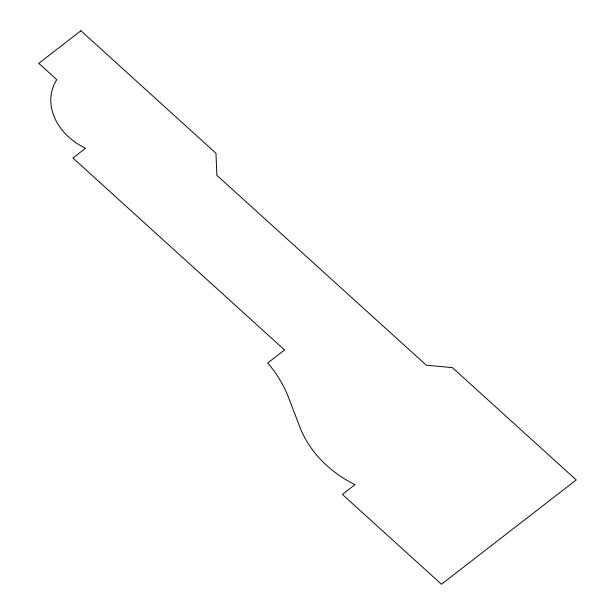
<?xml version="1.0" encoding="UTF-8"?>
<svg xmlns="http://www.w3.org/2000/svg" width="615" height="615" viewBox="0 0 615 615"><rect width="100%" height="100%" fill="white"/><g stroke="black" fill="none" stroke-linecap="round" stroke-linejoin="round"><path stroke-width="0.92" d="M80.896 30.75L38.768 63.345L56.788 79.681A57.933 46.448 20.5 0 0 85.547 148.246L72.916 158.024L284.553 349.95L267.71 362.988A126.083 101.091 20.5 0 1 288.427 397.229L300.005 427.387A103.574 83.04 20.5 0 0 355.016 484.635L342.378 494.414L441.447 584.25L576.232 479.938L452.394 367.639L426.249 365.172L216.857 175.283L215.98 153.258L80.896 30.75"/></g></svg>
